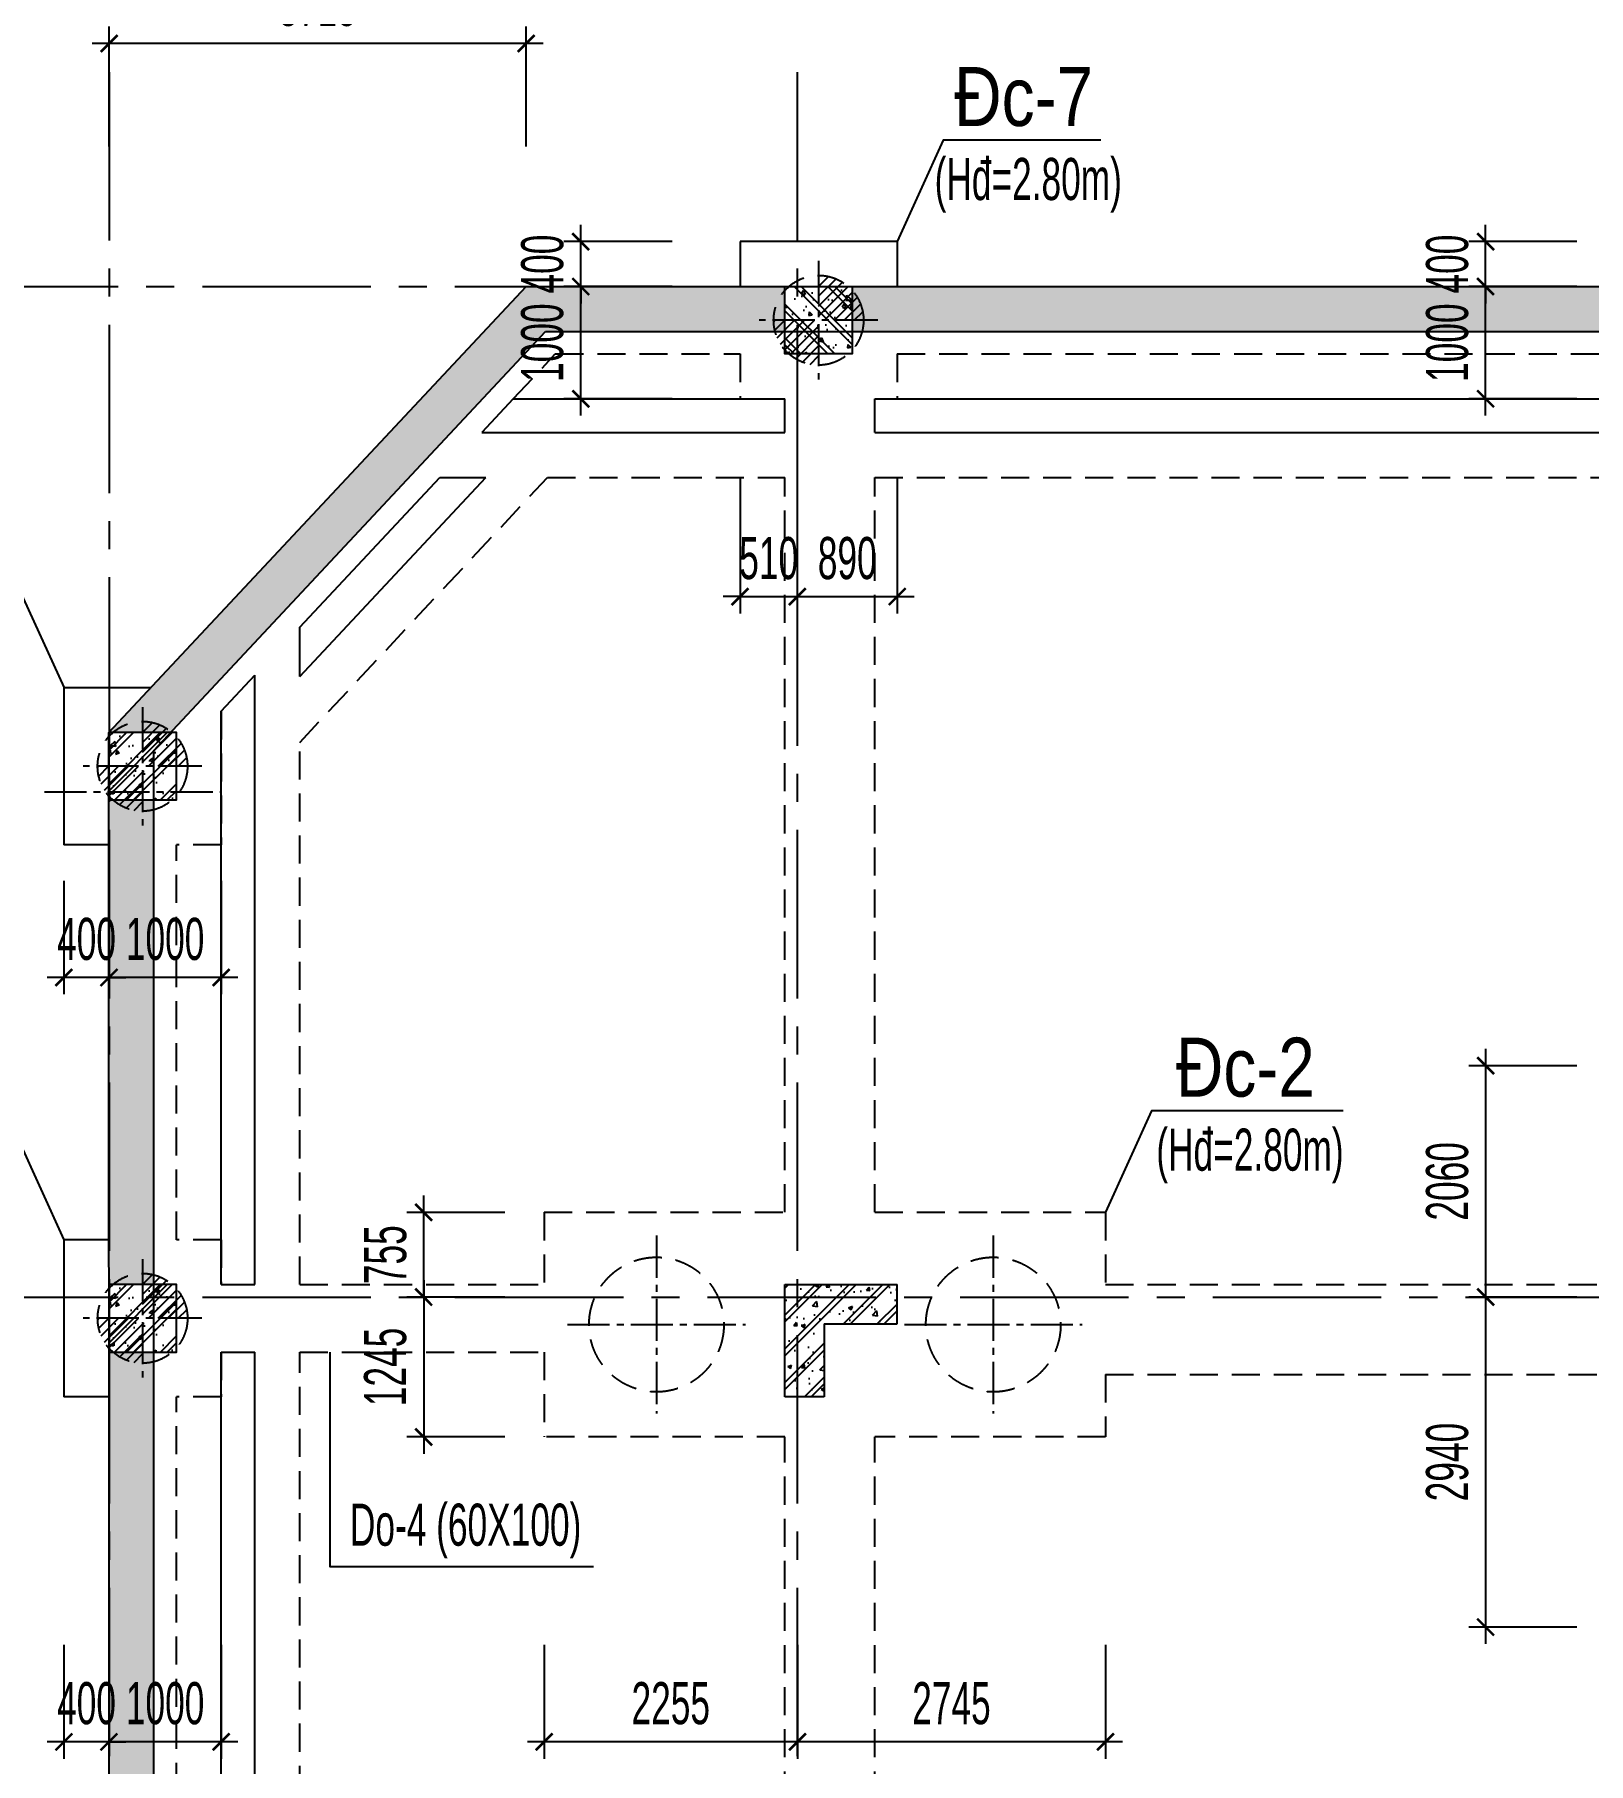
# Model space of a CAD drawing. Extents: x 1719887 to 1865417, y -150890 to 59748.
# Drawn here: x 1733886 to 1747727, y -77002 to -61604 of the extents above; entities that cross this region are included whole.
import ezdxf
from ezdxf.enums import TextEntityAlignment as Align

# ---------------------------------------------------------------- set-up
doc = ezdxf.new("R2010")
doc.units = 0
doc.header["$LTSCALE"] = 1000
doc.header["$MEASUREMENT"] = 0
doc.header["$PDMODE"] = 3
doc.linetypes.add('CENTER2', pattern=[1.125, 0.75, -0.125, 0.125, -0.125])
doc.linetypes.add('HIDDEN', pattern=[0.375, 0.25, -0.125])
doc.layers.get('0').update_dxf_attribs({"linetype": 'CONTINUOUS'})
doc.layers.get('Defpoints').update_dxf_attribs({"linetype": 'CONTINUOUS'})
for name, color, linetype in [('CDC.01.AXIS', 160, 'CENTER2'), ('CDC.02.DIM', 1, 'CONTINUOUS'), ('CDC.03.BORDER', 3, 'CONTINUOUS'), ('CDC.04.HIDDEN', 8, 'HIDDEN'), ('CDC.05.STEEL', 4, 'CONTINUOUS'), ('CDC.06.TEXT', 2, 'CONTINUOUS'), ('CDC.10.HATCH', 9, 'CONTINUOUS'), ('CDC.11.NOTE', 8, 'CONTINUOUS')]:
    doc.layers.add(name, color=color, linetype=linetype)
doc.styles.add('ARIAL', font='arial.ttf', dxfattribs={"width": 0.6})
doc.dimstyles.new('D150', dxfattribs={"dimscale": 150, "dimtxt": 2.5, "dimasz": 1, "dimexe": 1, "dimexo": 0, "dimgap": 1, "dimtad": 1, "dimdec": 0, "dimdsep": 46, "dimtxsty": 'ARIAL', "dimblk": 'ARCHTICK', "dimcen": 1, "dimdle": 1, "dimclrd": 1, "dimclre": 1, "dimclrt": 2, "dimadec": 0, "dimazin": 0, "dimtfac": 0.00072, "dimtdec": 0, "dimtix": 1, "dimtmove": 2, "dimatfit": 3, "dimldrblk": 'ARCHTICK', "dimfxl": 1, "dimtolj": 1, "dimlwd": -1, "dimlwe": -1, "dimarcsym": 0})

# ---------------------------------------------------------------- blocks, each defined once
blk = doc.blocks.new('MONG')
at = {"layer": 'CDC.10.HATCH'}
h = blk.add_hatch(dxfattribs=at)
h.set_pattern_fill('CHAU-01', color=256, scale=80, style=0, pattern_type=2)
h.set_pattern_definition([(50, (0, 0), (573.80815, -50.20171), [60, -660]), (355, (0, 0), (-111.00107, 601.7537), [48, -528]), (100.4514, (47.8, -4.2), (462.8075, 551.55163), [50.99215, -560.91369]), (46.1842, (0, 160), (853.79284, -132.4152), [90, -990]), (96.6356, (71.15, 149), (747.73016, 779.2943), [76.48823, -841.3704]), (351.1842, (0, 160), (747.72956, 779.2949), [72, -792]), (21, (80, 120), (477.52564, -322.09511), [60, -660]), (326, (80, 120), (194.65227, 580.12004), [48, -528]), (71.4514, (119.8, 93.16), (672.1781, 258.0244), [50.99215, -560.91369]), (37.5, (0, 0), (9.727884, 266.315083), [0, -521.6, 0, -536, 0, -530]), (7.5, (0, 0), (210.45563, 315.52937), [0, -305.6, 0, -509.6, 0, -202]), (327.5, (-178.4, 0), (427.05795, -18.043897), [0, -200, 0, -624, 0, -828]), (317.5, (-258.4, 0), (466.548935, 80.083986), [0, -260, 0, -414.4, 0, -588]), (45, (0, 0), (-240.416306, 240.416306), []), (45, (0, 98), (-240.416306, 240.416306), [])])
h.paths.add_polyline_path([(1740570, -63848), (1738264, -63848), (1734549, -67821), (1735097, -67821), (1738438, -64248), (1740570, -64248)])
h.paths.add_polyline_path([(1748680, -63848), (1741170, -63848), (1741170, -64248), (1748680, -64248)])
h.paths.add_polyline_path([(1756880, -63848), (1749280, -63848), (1749280, -64248), (1756880, -64248)])
h.paths.add_polyline_path([(1765080, -63848), (1757480, -63848), (1757480, -64248), (1765080, -64248)])
h.paths.add_polyline_path([(1773190, -63848), (1765680, -63848), (1765680, -64248), (1773190, -64248)])
h.paths.add_polyline_path([(1781280, -63848), (1773790, -63848), (1773790, -64248), (1781280, -64248)])
h.paths.add_polyline_path([(1789255, -63848), (1781880, -63848), (1781880, -64248), (1789255, -64248)])
h = blk.add_hatch(dxfattribs=at)
h.set_pattern_fill('CHAU-01', color=256, scale=50, angle=270, style=0, pattern_type=2)
h.set_pattern_definition([(320, (-8186.55, -371169.63), (-31.376067, -358.63009), [37.5, -412.5]), (265, (-8186.55, -371169.63), (376.09607, 69.37567), [30, -330]), (10.4514, (-8189.17, -371199.52), (344.71977, -289.25469), [31.870095, -350.571056]), (316.1842, (-8086.55, -371169.63), (-82.75951, -533.62052), [56.25, -618.75]), (6.6356, (-8093.45, -371214.1), (487.05894, -467.33135), [47.80514, -525.8565]), (261.1842, (-8086.55, -371169.63), (487.0593, -467.33097), [45, -495]), (291, (-8111.55, -371219.63), (-201.309445, -298.453526), [37.5, -412.5]), (236, (-8111.55, -371219.63), (362.57502, -121.657666), [30, -330]), (341.4514, (-8128.33, -371244.5), (161.26525, -420.111314), [31.870095, -350.571056]), (307.5, (-8186.55, -371169.63), (166.446927, -6.079928), [0, -326, 0, -335, 0, -331.25]), (277.5, (-8186.55, -371169.63), (197.205856, -131.534769), [0, -191, 0, -318.5, 0, -126.25]), (237.5, (-8186.55, -371058.13), (-11.277436, -266.911218), [0, -125, 0, -390, 0, -517.5]), (227.5, (-8186.55, -371008.13), (50.05249, -291.593085), [0, -162.5, 0, -259, 0, -367.5]), (315, (-8186.55, -371169.63), (150.26019, 150.26019), []), (315, (-8125.3, -371169.63), (150.26019, 150.26019), [])])
h.paths.add_polyline_path([(1741170, -64448), (1740570, -64448), (1740570, -63848), (1741170, -63848)])
h = blk.add_hatch(dxfattribs=at)
h.set_pattern_fill('CHAU-01', color=256, scale=50, angle=270, style=0, pattern_type=2)
h.set_pattern_definition([(220, (3483906.13, -375142.53), (31.376067, -358.63009), [37.5, -412.5]), (275, (3483906.13, -375142.53), (-376.09607, 69.37567), [30, -330]), (169.5486, (3483908.74, -375172.4), (-344.71977, -289.25469), [31.870095, -350.571056]), (223.8158, (3483806.13, -375142.53), (82.75951, -533.62052), [56.25, -618.75]), (173.3644, (3483813.03, -375187), (-487.05894, -467.33135), [47.80514, -525.8565]), (278.8158, (3483806.13, -375142.53), (-487.0593, -467.33097), [45, -495]), (249, (3483831.13, -375192.53), (201.309445, -298.453526), [37.5, -412.5]), (304, (3483831.13, -375192.53), (-362.57502, -121.657666), [30, -330]), (198.5486, (3483847.9, -375217.4), (-161.26525, -420.111314), [31.870095, -350.571056]), (232.5, (3483906.13, -375142.53), (-166.446927, -6.079928), [0, -326, 0, -335, 0, -331.25]), (262.5, (3483906.13, -375142.53), (-197.205856, -131.534769), [0, -191, 0, -318.5, 0, -126.25]), (302.5, (3483906.13, -375031.03), (11.277436, -266.911218), [0, -125, 0, -390, 0, -517.5]), (312.5, (3483906.13, -374981.03), (-50.05249, -291.593085), [0, -162.5, 0, -259, 0, -367.5]), (225, (3483906.13, -375142.53), (-150.26019, 150.26019), []), (225, (3483844.88, -375142.53), (-150.26019, 150.26019), [])])
h.paths.add_polyline_path([(1734550, -68421), (1735150, -68421), (1735150, -67821), (1734550, -67821)])
h = blk.add_hatch(dxfattribs=at)
h.set_pattern_fill('CHAU-01', color=256, scale=80, style=0, pattern_type=2)
h.set_pattern_definition([(50, (-5e-10, -95344.57), (573.80815, -50.20171), [60, -660]), (355, (-5e-10, -95344.6), (-111.00107, 601.7537), [48, -528]), (100.4514, (47.8, -95348.76), (462.8075, 551.55163), [50.99215, -560.91369]), (46.1842, (-5e-10, -95184.6), (853.79284, -132.4152), [90, -990]), (96.6356, (71.15, -95195.6), (747.73016, 779.2943), [76.48823, -841.3704]), (351.1842, (-5e-10, -95184.6), (747.72956, 779.2949), [72, -792]), (21, (80, -95224.57), (477.52564, -322.09511), [60, -660]), (326, (80, -95224.6), (194.65227, 580.12004), [48, -528]), (71.4514, (119.8, -95251.4), (672.1781, 258.0244), [50.99215, -560.91369]), (37.5, (-5e-10, -95344.57), (9.727884, 266.315083), [0, -521.6, 0, -536, 0, -530]), (7.5, (-5e-10, -95344.57), (210.45563, 315.52937), [0, -305.6, 0, -509.6, 0, -202]), (327.5, (-178.4, -95344.57), (427.05795, -18.043897), [0, -200, 0, -624, 0, -828]), (317.5, (-258.4, -95344.57), (466.548935, 80.083986), [0, -260, 0, -414.4, 0, -588]), (45, (-5e-10, -95344.57), (-240.416306, 240.416306), []), (45, (-5e-10, -95246.57), (-240.416306, 240.416306), [])])
h.paths.add_polyline_path([(1734949, -68421), (1734549, -68421), (1734549, -72738), (1734949, -72738)])
h.paths.add_polyline_path([(1734949, -73338), (1734549, -73338), (1734549, -79897), (1734949, -79897)])
h.paths.add_polyline_path([(1734949, -80497), (1734549, -80497), (1734549, -87148), (1734949, -87148)])
h.paths.add_polyline_path([(1734949, -87748), (1734549, -87748), (1734549, -95748), (1734949, -95748)])
h.paths.add_polyline_path([(1734949, -96348), (1734549, -96348), (1734550, -103213), (1734950, -103213)])
h.paths.add_polyline_path([(1734950, -103813), (1734550, -103813), (1734550, -110158), (1734950, -110158)])
h = blk.add_hatch(dxfattribs=at)
h.set_pattern_fill('CHAU-01', color=256, scale=50, angle=270, style=0, pattern_type=2)
h.set_pattern_definition([(220, (3483906, -380059.1), (31.376067, -358.63009), [37.5, -412.5]), (275, (3483906, -380059.1), (-376.09607, 69.37567), [30, -330]), (169.5486, (3483908.6, -380089), (-344.71977, -289.25469), [31.870095, -350.571056]), (223.8158, (3483806, -380059.1), (82.75951, -533.62052), [56.25, -618.75]), (173.3644, (3483812.9, -380103.6), (-487.05894, -467.33135), [47.80514, -525.8565]), (278.8158, (3483806, -380059.1), (-487.0593, -467.33097), [45, -495]), (249, (3483831, -380109.1), (201.309445, -298.453526), [37.5, -412.5]), (304, (3483831, -380109.1), (-362.57502, -121.657666), [30, -330]), (198.5486, (3483847.77, -380134), (-161.26525, -420.111314), [31.870095, -350.571056]), (232.5, (3483906, -380059.11), (-166.446927, -6.079928), [0, -326, 0, -335, 0, -331.25]), (262.5, (3483906, -380059.11), (-197.205856, -131.534769), [0, -191, 0, -318.5, 0, -126.25]), (302.5, (3483906, -379947.61), (11.277436, -266.911218), [0, -125, 0, -390, 0, -517.5]), (312.5, (3483906, -379897.61), (-50.05249, -291.593085), [0, -162.5, 0, -259, 0, -367.5]), (225, (3483906, -380059.11), (-150.26019, 150.26019), []), (225, (3483844.74, -380059.11), (-150.26019, 150.26019), [])])
h.paths.add_polyline_path([(1734550, -73338), (1735150, -73338), (1735150, -72738), (1734550, -72738)])
h = blk.add_hatch(dxfattribs=at)
h.set_pattern_fill('CHAU-01', color=256, scale=50, style=0, pattern_type=2)
h.set_pattern_definition([(50, (0, -1e-11), (358.63009, -31.376067), [37.5, -412.5]), (355, (0, -1e-11), (-69.37567, 376.09607), [30, -330]), (100.4514, (29.9, -2.6), (289.25469, 344.71977), [31.870095, -350.571056]), (46.1842, (0, 100), (533.62052, -82.75951), [56.25, -618.75]), (96.6356, (44.47, 93.1), (467.33135, 487.05894), [47.80514, -525.8565]), (351.1842, (0, 100), (467.33097, 487.0593), [45, -495]), (21, (50, 75), (298.453526, -201.309445), [37.5, -412.5]), (326, (50, 75), (121.657666, 362.57502), [30, -330]), (71.4514, (74.87, 58.22), (420.111314, 161.26525), [31.870095, -350.571056]), (37.5, (0, -1e-11), (6.079928, 166.446927), [0, -326, 0, -335, 0, -331.25]), (7.5, (0, -1e-11), (131.534769, 197.205856), [0, -191, 0, -318.5, 0, -126.25]), (327.5, (-111.5, -1e-11), (266.911218, -11.277436), [0, -125, 0, -390, 0, -517.5]), (317.5, (-161.5, -1e-11), (291.593085, 50.05249), [0, -162.5, 0, -259, 0, -367.5]), (45, (0, -1e-11), (-150.26019, 150.26019), []), (45, (0, 61.25), (-150.26019, 150.26019), [])])
h.paths.add_polyline_path([(1740680, -72848), (1740570, -72848), (1740570, -73738), (1740680, -73738)])
h.paths.add_polyline_path([(1741570, -72848), (1740680, -72848), (1740680, -73738), (1740920, -73738), (1740920, -73088), (1741570, -73088)])
h.paths.add_polyline_path([(1741570, -72738), (1740680, -72738), (1740680, -72848), (1741570, -72848)])
h.paths.add_polyline_path([(1740680, -72738), (1740570, -72738), (1740570, -72848), (1740680, -72848)])
at = {"layer": 'CDC.01.AXIS', "ltscale": 2}
for p, q in [((1734550, -61938), (1734550, -120474)), ((1740680, -61938), (1740680, -120474)), ((1733131, -63847), (1840145, -63847)), ((1733131, -72848), (1840145, -72848))]:
    blk.add_line(p, q, dxfattribs=at)
at = {"layer": 'CDC.05.STEEL'}
for p, q in [((1734549, -67821), (1738264, -63848)), ((1738264, -63848), (1834640, -63848)), ((1734949, -67979), (1738438, -64248)), ((1738438, -64248), (1834467, -64248)), ((1734550, -119137), (1734549, -67821)), ((1734549, -67821), (1734549, -67821)), ((1734950, -118537), (1734949, -67979))]:
    blk.add_line(p, q, dxfattribs=at)
at = {"layer": 'CDC.05.STEEL', "ltscale": 2000}
for p, q in [((1740570, -73738), (1740570, -72738)), ((1740570, -72738), (1741570, -72738)), ((1741570, -73088), (1741570, -72738)), ((1740920, -73088), (1740920, -73738)), ((1740920, -73088), (1741570, -73088)), ((1740920, -73738), (1740570, -73738))]:
    blk.add_line(p, q, dxfattribs=at)
for points in [[(1741170, -63848), (1741170, -64448), (1740570, -64448), (1740570, -63848)], [(1734549, -67821), (1734549, -68421), (1735149, -68421), (1735149, -67821)], [(1734550, -72738), (1734550, -73338), (1735150, -73338), (1735150, -72738)]]:
    blk.add_lwpolyline(points, close=True, dxfattribs=at)
blk = doc.blocks.new('_ARCHTICK')
at = {"color": 0, "linetype": 'ByBlock', "const_width": 0.15}
blk.add_lwpolyline([(-0.5, -0.5), (0.5, 0.5)], dxfattribs=at)
blk = doc.blocks.new('*D54')
at = {"layer": 'CDC.02.DIM', "color": 1, "transparency": 16777216}
for p, q in [((1746811, -70638), (1746811, -72998)), ((1747624, -70788), (1746661, -70788)), ((1747624, -72848), (1746661, -72848))]:
    blk.add_line(p, q, dxfattribs=at)
at = {"layer": 'Defpoints', "color": 0, "transparency": 16777216}
for p in [(1747624, -70788), (1746811, -72848), (1747624, -72848)]:
    blk.add_point(p, dxfattribs=at)
at = {"layer": 'CDC.02.DIM', "color": 1, "transparency": 16777216, "xscale": 150, "yscale": 150, "zscale": 150}
for p, rotation in [((1746811, -70788), 90), ((1746811, -72848), 270)]:
    blk.add_blockref('_ARCHTICK', p, dxfattribs=dict(at, rotation=rotation))
at = {"layer": 'CDC.02.DIM', "color": 2, "transparency": 16777216, "insert": (1746470, -71818), "char_height": 375, "attachment_point": 5, "rotation": 90, "style": 'ARIAL'}
blk.add_mtext('\\A1;2060', dxfattribs=at)
blk = doc.blocks.new('*D55')
at = {"layer": 'CDC.02.DIM', "color": 1, "transparency": 16777216}
for p, q in [((1746811, -72698), (1746811, -75938)), ((1747624, -72848), (1746661, -72848)), ((1747624, -75788), (1746661, -75788))]:
    blk.add_line(p, q, dxfattribs=at)
at = {"layer": 'Defpoints', "color": 0, "transparency": 16777216}
for p in [(1747624, -72848), (1746811, -75788), (1747624, -75788)]:
    blk.add_point(p, dxfattribs=at)
at = {"layer": 'CDC.02.DIM', "color": 1, "transparency": 16777216, "xscale": 150, "yscale": 150, "zscale": 150}
for p, rotation in [((1746811, -72848), 90), ((1746811, -75788), 270)]:
    blk.add_blockref('_ARCHTICK', p, dxfattribs=dict(at, rotation=rotation))
at = {"layer": 'CDC.02.DIM', "color": 2, "transparency": 16777216, "insert": (1746470, -74318), "char_height": 375, "attachment_point": 5, "rotation": 90, "style": 'ARIAL'}
blk.add_mtext('\\A1;2940', dxfattribs=at)
blk = doc.blocks.new('*D60')
at = {"layer": 'CDC.02.DIM', "color": 1, "transparency": 16777216}
for p, q in [((1746811, -64998), (1746811, -63698)), ((1747624, -63848), (1746661, -63848)), ((1747624, -64848), (1746661, -64848))]:
    blk.add_line(p, q, dxfattribs=at)
at = {"layer": 'Defpoints', "color": 0, "transparency": 16777216}
for p in [(1746811, -63848), (1747624, -63848), (1747624, -64848)]:
    blk.add_point(p, dxfattribs=at)
at = {"layer": 'CDC.02.DIM', "color": 1, "transparency": 16777216, "xscale": 150, "yscale": 150, "zscale": 150}
for p, rotation in [((1746811, -63848), 90), ((1746811, -64848), 270)]:
    blk.add_blockref('_ARCHTICK', p, dxfattribs=dict(at, rotation=rotation))
at = {"layer": 'CDC.02.DIM', "color": 2, "transparency": 16777216, "insert": (1746470, -64348), "char_height": 375, "attachment_point": 5, "rotation": 90, "style": 'ARIAL'}
blk.add_mtext('\\A1;1000', dxfattribs=at)
blk = doc.blocks.new('*D61')
at = {"layer": 'CDC.02.DIM', "color": 1, "transparency": 16777216}
for p, q in [((1746811, -63448), (1746811, -63298)), ((1747624, -63448), (1746661, -63448)), ((1746811, -63848), (1746811, -63448)), ((1747624, -63848), (1746661, -63848)), ((1746811, -63848), (1746811, -63998))]:
    blk.add_line(p, q, dxfattribs=at)
at = {"layer": 'Defpoints', "color": 0, "transparency": 16777216}
for p in [(1746811, -63448), (1747624, -63448), (1747624, -63848)]:
    blk.add_point(p, dxfattribs=at)
at = {"layer": 'CDC.02.DIM', "color": 1, "transparency": 16777216, "xscale": 150, "yscale": 150, "zscale": 150}
for p, rotation in [((1746811, -63448), 270), ((1746811, -63848), 90)]:
    blk.add_blockref('_ARCHTICK', p, dxfattribs=dict(at, rotation=rotation))
at = {"layer": 'CDC.02.DIM', "color": 2, "transparency": 16777216, "insert": (1746470, -63648), "char_height": 375, "attachment_point": 5, "rotation": 90, "style": 'ARIAL'}
blk.add_mtext('\\A1;400', dxfattribs=at)
blk = doc.blocks.new('*D110')
at = {"layer": 'CDC.02.DIM', "color": 1, "transparency": 16777216}
for p, q in [((1737352, -72094), (1737352, -71944)), ((1738074, -72094), (1737202, -72094)), ((1737352, -72849), (1737352, -72094)), ((1738074, -72849), (1737202, -72849)), ((1737352, -72849), (1737352, -72999))]:
    blk.add_line(p, q, dxfattribs=at)
at = {"layer": 'Defpoints', "color": 0, "transparency": 16777216}
for p in [(1737352, -72094), (1738074, -72094), (1738074, -72849)]:
    blk.add_point(p, dxfattribs=at)
at = {"layer": 'CDC.02.DIM', "color": 1, "transparency": 16777216, "xscale": 150, "yscale": 150, "zscale": 150}
for p, rotation in [((1737352, -72094), 270), ((1737352, -72849), 90)]:
    blk.add_blockref('_ARCHTICK', p, dxfattribs=dict(at, rotation=rotation))
at = {"layer": 'CDC.02.DIM', "color": 2, "transparency": 16777216, "insert": (1737012, -72471), "char_height": 375, "attachment_point": 5, "rotation": 90, "style": 'ARIAL'}
blk.add_mtext('\\A1;755', dxfattribs=at)
blk = doc.blocks.new('*D111')
at = {"layer": 'CDC.02.DIM', "color": 1, "transparency": 16777216}
for p, q in [((1737352, -72699), (1737352, -74244)), ((1738074, -72849), (1737202, -72849)), ((1738074, -74094), (1737202, -74094))]:
    blk.add_line(p, q, dxfattribs=at)
at = {"layer": 'Defpoints', "color": 0, "transparency": 16777216}
for p in [(1738074, -72849), (1737352, -74094), (1738074, -74094)]:
    blk.add_point(p, dxfattribs=at)
at = {"layer": 'CDC.02.DIM', "color": 1, "transparency": 16777216, "xscale": 150, "yscale": 150, "zscale": 150}
for p, rotation in [((1737352, -72849), 90), ((1737352, -74094), 270)]:
    blk.add_blockref('_ARCHTICK', p, dxfattribs=dict(at, rotation=rotation))
at = {"layer": 'CDC.02.DIM', "color": 2, "transparency": 16777216, "insert": (1737011, -73471), "char_height": 375, "attachment_point": 5, "rotation": 90, "style": 'ARIAL'}
blk.add_mtext('\\A1;1245', dxfattribs=at)
blk = doc.blocks.new('*D186')
at = {"layer": 'CDC.02.DIM', "color": 1, "transparency": 16777216}
for p, q in [((1740681, -75947), (1740681, -76960)), ((1743426, -75947), (1743426, -76960)), ((1743576, -76810), (1740531, -76810))]:
    blk.add_line(p, q, dxfattribs=at)
at = {"layer": 'Defpoints', "color": 0, "transparency": 16777216}
for p in [(1740681, -75947), (1743426, -75947), (1740681, -76810)]:
    blk.add_point(p, dxfattribs=at)
at = {"layer": 'CDC.02.DIM', "color": 1, "transparency": 16777216, "xscale": 150, "yscale": 150, "zscale": 150, "rotation": 180}
blk.add_blockref('_ARCHTICK', (1740681, -76810), dxfattribs=at)
at = {"layer": 'CDC.02.DIM', "color": 1, "transparency": 16777216, "xscale": 150, "yscale": 150, "zscale": 150}
blk.add_blockref('_ARCHTICK', (1743426, -76810), dxfattribs=at)
at = {"layer": 'CDC.02.DIM', "color": 2, "transparency": 16777216, "insert": (1742053, -76468), "char_height": 375, "attachment_point": 5, "style": 'ARIAL'}
blk.add_mtext('\\A1;2745', dxfattribs=at)
blk = doc.blocks.new('*D187')
at = {"layer": 'CDC.02.DIM', "color": 1, "transparency": 16777216}
for p, q in [((1738426, -75947), (1738426, -76960)), ((1740681, -75947), (1740681, -76960)), ((1740831, -76810), (1738276, -76810))]:
    blk.add_line(p, q, dxfattribs=at)
at = {"layer": 'Defpoints', "color": 0, "transparency": 16777216}
for p in [(1738426, -75947), (1740681, -75947), (1738426, -76810)]:
    blk.add_point(p, dxfattribs=at)
at = {"layer": 'CDC.02.DIM', "color": 1, "transparency": 16777216, "xscale": 150, "yscale": 150, "zscale": 150, "rotation": 180}
blk.add_blockref('_ARCHTICK', (1738426, -76810), dxfattribs=at)
at = {"layer": 'CDC.02.DIM', "color": 1, "transparency": 16777216, "xscale": 150, "yscale": 150, "zscale": 150}
blk.add_blockref('_ARCHTICK', (1740681, -76810), dxfattribs=at)
at = {"layer": 'CDC.02.DIM', "color": 2, "transparency": 16777216, "insert": (1739553, -76468), "char_height": 375, "attachment_point": 5, "style": 'ARIAL'}
blk.add_mtext('\\A1;2255', dxfattribs=at)
blk = doc.blocks.new('*D188')
at = {"layer": 'CDC.02.DIM', "color": 1, "transparency": 16777216}
for p, q in [((1734549, -75947), (1734549, -76960)), ((1735548, -75947), (1735548, -76960)), ((1735698, -76810), (1734399, -76810))]:
    blk.add_line(p, q, dxfattribs=at)
at = {"layer": 'Defpoints', "color": 0, "transparency": 16777216}
for p in [(1734549, -75947), (1735548, -75947), (1734549, -76810)]:
    blk.add_point(p, dxfattribs=at)
at = {"layer": 'CDC.02.DIM', "color": 1, "transparency": 16777216, "xscale": 150, "yscale": 150, "zscale": 150, "rotation": 180}
blk.add_blockref('_ARCHTICK', (1734549, -76810), dxfattribs=at)
at = {"layer": 'CDC.02.DIM', "color": 1, "transparency": 16777216, "xscale": 150, "yscale": 150, "zscale": 150}
blk.add_blockref('_ARCHTICK', (1735548, -76810), dxfattribs=at)
at = {"layer": 'CDC.02.DIM', "color": 2, "transparency": 16777216, "insert": (1735049, -76468), "char_height": 375, "attachment_point": 5, "style": 'ARIAL'}
blk.add_mtext('\\A1;1000', dxfattribs=at)
blk = doc.blocks.new('*D189')
at = {"layer": 'CDC.02.DIM', "color": 1, "transparency": 16777216}
for p, q in [((1734148, -75947), (1734148, -76960)), ((1734549, -75947), (1734549, -76960)), ((1734148, -76810), (1733998, -76810)), ((1734549, -76810), (1734148, -76810)), ((1734549, -76810), (1734699, -76810))]:
    blk.add_line(p, q, dxfattribs=at)
at = {"layer": 'Defpoints', "color": 0, "transparency": 16777216}
for p in [(1734148, -75947), (1734549, -75947), (1734148, -76810)]:
    blk.add_point(p, dxfattribs=at)
at = {"layer": 'CDC.02.DIM', "color": 1, "transparency": 16777216, "xscale": 150, "yscale": 150, "zscale": 150}
blk.add_blockref('_ARCHTICK', (1734148, -76810), dxfattribs=at)
at = {"layer": 'CDC.02.DIM', "color": 1, "transparency": 16777216, "xscale": 150, "yscale": 150, "zscale": 150, "rotation": 180}
blk.add_blockref('_ARCHTICK', (1734549, -76810), dxfattribs=at)
at = {"layer": 'CDC.02.DIM', "color": 2, "transparency": 16777216, "insert": (1734349, -76468), "char_height": 375, "attachment_point": 5, "style": 'ARIAL'}
blk.add_mtext('\\A1;400', dxfattribs=at)
blk = doc.blocks.new('*D263')
at = {"layer": 'CDC.02.DIM', "color": 1, "transparency": 16777216}
for p, q in [((1740170, -65548), (1740170, -66760)), ((1740680, -65548), (1740680, -66760)), ((1740170, -66610), (1740020, -66610)), ((1740170, -66610), (1740680, -66610)), ((1740680, -66610), (1740830, -66610))]:
    blk.add_line(p, q, dxfattribs=at)
at = {"layer": 'Defpoints', "color": 0, "transparency": 16777216}
for p in [(1740170, -65548), (1740680, -65548), (1740680, -66610)]:
    blk.add_point(p, dxfattribs=at)
at = {"layer": 'CDC.02.DIM', "color": 1, "transparency": 16777216, "xscale": 150, "yscale": 150, "zscale": 150}
blk.add_blockref('_ARCHTICK', (1740170, -66610), dxfattribs=at)
at = {"layer": 'CDC.02.DIM', "color": 1, "transparency": 16777216, "xscale": 150, "yscale": 150, "zscale": 150, "rotation": 180}
blk.add_blockref('_ARCHTICK', (1740680, -66610), dxfattribs=at)
at = {"layer": 'CDC.02.DIM', "color": 2, "transparency": 16777216, "insert": (1740425, -66269), "char_height": 375, "attachment_point": 5, "style": 'ARIAL'}
blk.add_mtext('\\A1;510', dxfattribs=at)
blk = doc.blocks.new('*D264')
at = {"layer": 'CDC.02.DIM', "color": 1, "transparency": 16777216}
for p, q in [((1740680, -65548), (1740680, -66760)), ((1741570, -65548), (1741570, -66760)), ((1740530, -66610), (1741720, -66610))]:
    blk.add_line(p, q, dxfattribs=at)
at = {"layer": 'Defpoints', "color": 0, "transparency": 16777216}
for p in [(1740680, -65548), (1741570, -65548), (1741570, -66610)]:
    blk.add_point(p, dxfattribs=at)
at = {"layer": 'CDC.02.DIM', "color": 1, "transparency": 16777216, "xscale": 150, "yscale": 150, "zscale": 150, "rotation": 180}
blk.add_blockref('_ARCHTICK', (1740680, -66610), dxfattribs=at)
at = {"layer": 'CDC.02.DIM', "color": 1, "transparency": 16777216, "xscale": 150, "yscale": 150, "zscale": 150}
blk.add_blockref('_ARCHTICK', (1741570, -66610), dxfattribs=at)
at = {"layer": 'CDC.02.DIM', "color": 2, "transparency": 16777216, "insert": (1741125, -66269), "char_height": 375, "attachment_point": 5, "style": 'ARIAL'}
blk.add_mtext('\\A1;890', dxfattribs=at)
blk = doc.blocks.new('*D287')
at = {"layer": 'CDC.03.BORDER', "color": 1, "transparency": 16777216}
for p, q in [((1738751, -64998), (1738751, -63698)), ((1739564, -63848), (1738601, -63848)), ((1739564, -64848), (1738601, -64848))]:
    blk.add_line(p, q, dxfattribs=at)
at = {"layer": 'Defpoints', "color": 0, "transparency": 16777216}
for p in [(1738751, -63848), (1739564, -63848), (1739564, -64848)]:
    blk.add_point(p, dxfattribs=at)
at = {"layer": 'CDC.03.BORDER', "color": 1, "transparency": 16777216, "xscale": 150, "yscale": 150, "zscale": 150}
for p, rotation in [((1738751, -63848), 90), ((1738751, -64848), 270)]:
    blk.add_blockref('_ARCHTICK', p, dxfattribs=dict(at, rotation=rotation))
at = {"layer": 'CDC.03.BORDER', "color": 2, "transparency": 16777216, "insert": (1738410, -64348), "char_height": 375, "attachment_point": 5, "rotation": 90, "style": 'ARIAL'}
blk.add_mtext('\\A1;1000', dxfattribs=at)
blk = doc.blocks.new('*D288')
at = {"layer": 'CDC.02.DIM', "color": 1, "transparency": 16777216}
for p, q in [((1738751, -63448), (1738751, -63298)), ((1739564, -63448), (1738601, -63448)), ((1738751, -63848), (1738751, -63448)), ((1739564, -63848), (1738601, -63848)), ((1738751, -63848), (1738751, -63998))]:
    blk.add_line(p, q, dxfattribs=at)
at = {"layer": 'Defpoints', "color": 0, "transparency": 16777216}
for p in [(1738751, -63448), (1739564, -63448), (1739564, -63848)]:
    blk.add_point(p, dxfattribs=at)
at = {"layer": 'CDC.02.DIM', "color": 1, "transparency": 16777216, "xscale": 150, "yscale": 150, "zscale": 150}
for p, rotation in [((1738751, -63448), 270), ((1738751, -63848), 90)]:
    blk.add_blockref('_ARCHTICK', p, dxfattribs=dict(at, rotation=rotation))
at = {"layer": 'CDC.02.DIM', "color": 2, "transparency": 16777216, "insert": (1738410, -63648), "char_height": 375, "attachment_point": 5, "rotation": 90, "style": 'ARIAL'}
blk.add_mtext('\\A1;400', dxfattribs=at)
blk = doc.blocks.new('*D327')
at = {"layer": 'CDC.02.DIM', "color": 1, "transparency": 16777216}
for p, q in [((1734549, -69140), (1734549, -70152)), ((1735548, -69140), (1735548, -70152)), ((1735698, -70002), (1734399, -70002))]:
    blk.add_line(p, q, dxfattribs=at)
at = {"layer": 'Defpoints', "color": 0, "transparency": 16777216}
for p in [(1734549, -69140), (1735548, -69140), (1734549, -70002)]:
    blk.add_point(p, dxfattribs=at)
at = {"layer": 'CDC.02.DIM', "color": 1, "transparency": 16777216, "xscale": 150, "yscale": 150, "zscale": 150, "rotation": 180}
blk.add_blockref('_ARCHTICK', (1734549, -70002), dxfattribs=at)
at = {"layer": 'CDC.02.DIM', "color": 1, "transparency": 16777216, "xscale": 150, "yscale": 150, "zscale": 150}
blk.add_blockref('_ARCHTICK', (1735548, -70002), dxfattribs=at)
at = {"layer": 'CDC.02.DIM', "color": 2, "transparency": 16777216, "insert": (1735049, -69661), "char_height": 375, "attachment_point": 5, "style": 'ARIAL'}
blk.add_mtext('\\A1;1000', dxfattribs=at)
blk = doc.blocks.new('*D328')
at = {"layer": 'CDC.02.DIM', "color": 1, "transparency": 16777216}
for p, q in [((1734148, -69140), (1734148, -70152)), ((1734549, -69140), (1734549, -70152)), ((1734148, -70002), (1733998, -70002)), ((1734549, -70002), (1734148, -70002)), ((1734549, -70002), (1734699, -70002))]:
    blk.add_line(p, q, dxfattribs=at)
at = {"layer": 'Defpoints', "color": 0, "transparency": 16777216}
for p in [(1734148, -69140), (1734549, -69140), (1734148, -70002)]:
    blk.add_point(p, dxfattribs=at)
at = {"layer": 'CDC.02.DIM', "color": 1, "transparency": 16777216, "xscale": 150, "yscale": 150, "zscale": 150}
blk.add_blockref('_ARCHTICK', (1734148, -70002), dxfattribs=at)
at = {"layer": 'CDC.02.DIM', "color": 1, "transparency": 16777216, "xscale": 150, "yscale": 150, "zscale": 150, "rotation": 180}
blk.add_blockref('_ARCHTICK', (1734549, -70002), dxfattribs=at)
at = {"layer": 'CDC.02.DIM', "color": 2, "transparency": 16777216, "insert": (1734349, -69661), "char_height": 375, "attachment_point": 5, "style": 'ARIAL'}
blk.add_mtext('\\A1;400', dxfattribs=at)
blk = doc.blocks.new('*D1074')
at = {"layer": 'CDC.02.DIM', "color": 1, "transparency": 16777216}
for p, q in [((1734550, -62600), (1734550, -61533)), ((1738265, -62600), (1738265, -61533)), ((1738415, -61683), (1734400, -61683))]:
    blk.add_line(p, q, dxfattribs=at)
at = {"layer": 'Defpoints', "color": 0, "transparency": 16777216}
for p in [(1734550, -61683), (1734550, -62600), (1738265, -62600)]:
    blk.add_point(p, dxfattribs=at)
at = {"layer": 'CDC.02.DIM', "color": 1, "transparency": 16777216, "xscale": 150, "yscale": 150, "zscale": 150, "rotation": 180}
blk.add_blockref('_ARCHTICK', (1734550, -61683), dxfattribs=at)
at = {"layer": 'CDC.02.DIM', "color": 1, "transparency": 16777216, "xscale": 150, "yscale": 150, "zscale": 150}
blk.add_blockref('_ARCHTICK', (1738265, -61683), dxfattribs=at)
at = {"layer": 'CDC.02.DIM', "color": 2, "transparency": 16777216, "insert": (1736407, -61342), "char_height": 375, "attachment_point": 5, "style": 'ARIAL'}
blk.add_mtext('\\A1;3715', dxfattribs=at)

msp = doc.modelspace()

# ---------------------------------------------------------------- hatches: boundary and pattern name
at = {"layer": 'CDC.10.HATCH'}
h = msp.add_hatch(dxfattribs=at)
h.set_pattern_fill('ANSI31', color=256, scale=500, style=0)
h.set_pattern_definition([(45, (-35793.907, 17236.047), (-44.1941738, 44.1941738), [])])
h.paths.add_polyline_path([(1740869.8, -63748.3), (1740869.8, -64148.3), (1741269.8, -64148.3, 0.4142136)])
h.paths.add_polyline_path([(1740869.8, -64148.3), (1740469.8, -64148.3, 0.4142136), (1740869.8, -64548.3)])
h = msp.add_hatch(dxfattribs=at)
h.set_pattern_fill('ANSI31', color=256, scale=500, style=0)
h.set_pattern_definition([(45, (-41815.73, 13263.17), (-44.1941738, 44.1941738), [])])
h.paths.add_polyline_path([(1734847.9, -67721.2), (1734847.9, -68121.2), (1735247.9, -68121.2, 0.4142136)])
h.paths.add_polyline_path([(1734847.9, -68121.2), (1734447.9, -68121.2, 0.4142136), (1734847.9, -68521.2)])
h = msp.add_hatch(dxfattribs=at)
h.set_pattern_fill('ANSI31', color=256, scale=500, style=0)
h.set_pattern_definition([(45, (-41815.367, 8346.54), (-44.1941738, 44.1941738), [])])
h.paths.add_polyline_path([(1734848.3, -72637.8), (1734848.3, -73037.8), (1735248.3, -73037.8, 0.4142136)])
h.paths.add_polyline_path([(1734848.3, -73037.8), (1734448.3, -73037.8, 0.4142136), (1734848.3, -73437.8)])

# ---------------------------------------------------------------- linework, layer by layer
at = {"layer": 'CDC.01.AXIS', "ltscale": 0.5}
for p, q in [((1740869.8, -63620.3), (1740869.8, -64676.3)), ((1741397.8, -64148.3), (1740341.8, -64148.3)), ((1734847.9, -67593.2), (1734847.9, -68649.2)), ((1735375.9, -68121.2), (1734319.9, -68121.2)), ((1733973.3, -68347.5), (1735547.9, -68347.5)), ((1739425.7, -72301.5), (1739425.7, -73885.5)), ((1742425.7, -72301.5), (1742425.7, -73885.5)), ((1734848.3, -72509.8), (1734848.3, -73565.8)), ((1735376.3, -73037.8), (1734320.3, -73037.8)), ((1738633.7, -73093.5), (1740217.7, -73093.5)), ((1741633.7, -73093.5), (1743217.7, -73093.5))]:
    msp.add_line(p, q, dxfattribs=at)
at = {"layer": 'CDC.03.BORDER'}
for p, q in [((1741569.8, -63448.3), (1740169.8, -63448.3)), ((1740169.8, -63448.3), (1740169.8, -63848.3)), ((1741569.8, -63448.3), (1741569.8, -63848.3)), ((1738150.4, -64848.3), (1737869.9, -65148.3)), ((1738150.4, -64848.3), (1740569.8, -64848.3)), ((1740569.8, -65148.3), (1740569.8, -64848.3)), ((1741369.8, -65148.3), (1741369.8, -64848.3)), ((1741369.8, -64848.3), (1748579.7, -64848.3)), ((1737869.9, -65148.3), (1740569.8, -65148.3)), ((1741369.8, -65148.3), (1748579.7, -65148.3)), ((1736248.2, -67322), (1737906.6, -65548.3)), ((1736248.2, -66882.7), (1737495.9, -65548.3)), ((1737495.9, -65548.3), (1737906.6, -65548.3)), ((1736248.2, -67322), (1736248.2, -66882.7)), ((1734923.3, -67421.2), (1734147.9, -67421.2)), ((1734147.9, -67421.2), (1734147.9, -68821.2)), ((1735548.2, -67631.4), (1735848.2, -67310.5)), ((1735848.2, -72738), (1735848.2, -67310.5)), ((1735548.2, -72738), (1735548.2, -67631.4)), ((1734549.3, -68821.2), (1734147.9, -68821.2)), ((1734148.3, -72337.8), (1734148.3, -73737.8)), ((1734549.3, -72337.8), (1734148.3, -72337.8)), ((1735548.2, -72738), (1735848.2, -72738)), ((1735548.2, -73338), (1735848.2, -73338)), ((1735548.2, -79897.7), (1735548.2, -73338)), ((1735848.2, -79897.7), (1735848.2, -73338)), ((1734549.3, -73737.8), (1734148.3, -73737.8))]:
    msp.add_line(p, q, dxfattribs=at)
at = {"layer": 'CDC.04.HIDDEN'}
for p, q in [((1738150.4, -64848.3), (1738524.4, -64448.3)), ((1738524.4, -64448.3), (1740169.8, -64448.3)), ((1740169.8, -64448.3), (1740169.8, -64848.3)), ((1741569.8, -64448.3), (1741569.8, -64848.3)), ((1741569.8, -64448.3), (1748229.7, -64448.3)), ((1736248.2, -67907.7), (1738454.2, -65548.3)), ((1738454.2, -65548.3), (1740569.8, -65548.3)), ((1740569.8, -72093.5), (1740569.8, -65548.3)), ((1741369.8, -72093.5), (1741369.8, -65548.3)), ((1741369.8, -65548.3), (1748579.7, -65548.3)), ((1735547.9, -67631.6), (1735547.9, -68821.2)), ((1736248.2, -72738), (1736248.2, -67907.7)), ((1735547.9, -68821.2), (1735149.3, -68821.2)), ((1735149.3, -72337.8), (1735149.3, -68821.2)), ((1738425.7, -72093.5), (1740569.8, -72093.5)), ((1738425.7, -72093.5), (1738425.7, -72738)), ((1741369.8, -72093.5), (1743425.7, -72093.5)), ((1743425.7, -72093.5), (1743425.7, -72738)), ((1735548.3, -72337.8), (1735149.3, -72337.8)), ((1735548.3, -72337.8), (1735548.3, -72738)), ((1736248.2, -72738), (1738425.7, -72738)), ((1743425.7, -72738), (1747979.8, -72738)), ((1735548.3, -73338), (1735548.3, -73737.8)), ((1736248.2, -79897.7), (1736248.2, -73338)), ((1736248.2, -73338), (1738425.7, -73338)), ((1738425.7, -73338), (1738425.7, -74093.5)), ((1743425.7, -73538), (1747979.8, -73538)), ((1743425.7, -73538), (1743425.7, -74093.5)), ((1735548.3, -73737.8), (1735149.3, -73737.8)), ((1735149.4, -79497.5), (1735149.3, -73737.8)), ((1740569.8, -74093.5), (1738425.7, -74093.5)), ((1740569.8, -79197.7), (1740569.8, -74093.5)), ((1741369.8, -79197.7), (1741369.8, -74093.5)), ((1743425.7, -74093.5), (1741369.8, -74093.5))]:
    msp.add_line(p, q, dxfattribs=at)
for centre, radius in [((1740869.8, -64148.3), 400), ((1734847.9, -68121.2), 400), ((1739425.7, -73093.5), 600), ((1742425.7, -73093.5), 600), ((1734848.3, -73037.8), 400)]:
    msp.add_circle(centre, radius, dxfattribs=at)
at = {"layer": 'CDC.11.NOTE'}
for points in [[(1743384.8, -62545.5), (1741980, -62545.5), (1741569.8, -63448.3)], [(1732333.7, -66518.4), (1733738.4, -66518.4), (1734148.7, -67421.2)], [(1745540.7, -71190.7), (1743835.9, -71190.7), (1743425.7, -72093.5)], [(1732333.3, -71435), (1733738, -71435), (1734148.3, -72337.8)], [(1736517.1, -73338), (1736517.1, -75249.7), (1738865, -75249.7)]]:
    msp.add_lwpolyline(points, dxfattribs=at)

# ---------------------------------------------------------------- block references
at = {"layer": 'CDC.10.HATCH'}
msp.add_blockref('MONG', (0, 0), dxfattribs=at)

# ---------------------------------------------------------------- texts
at = {"layer": 'CDC.06.TEXT', "style": 'ARIAL'}
for s, height, width, p in [('Đc-7', 525, 0.8, (1742695.8, -62155.4)), ('(Hđ=2.80m)', 375, 0.6, (1742737.2, -62890.3)), ('Đc-2', 525, 0.8, (1744670.6, -70800.6)), ('(Hđ=2.80m)', 375, 0.6, (1744712, -71535.5)), ('Do-4 (60X100)', 375, 0.6, (1737725.7, -74875.7))]:
    msp.add_text(s, height=height, dxfattribs=dict(at, width=width)).set_placement(p, align=Align.MIDDLE_CENTER)

# ---------------------------------------------------------------- dimensions: what is measured, and where the dimension line sits
at = {"layer": 'CDC.02.DIM'}
for base, p1, p2, picture, middle in [((1734549.7, -61683.5), (1738265, -62600.3), (1734549.7, -62600.3), '*D1074', (1736407.4, -61341.9)), ((1740679.7, -66610.2), (1740169.8, -65548.3), (1740679.7, -65548.3), '*D263', (1740424.8, -66268.7)), ((1741569.8, -66610.2), (1740679.7, -65548.3), (1741569.8, -65548.3), '*D264', (1741124.8, -66268.7)), ((1734148.3, -70002.1), (1734548.7, -69139.8), (1734148.3, -69139.8), '*D328', (1734348.5, -69660.6)), ((1734548.7, -70002.1), (1735548.3, -69139.8), (1734548.7, -69139.8), '*D327', (1735048.5, -69660.6)), ((1734148.3, -76809.6), (1734548.7, -75947.3), (1734148.3, -75947.3), '*D189', (1734348.5, -76468.1)), ((1734548.7, -76809.6), (1735548.3, -75947.3), (1734548.7, -75947.3), '*D188', (1735048.5, -76468.1)), ((1738425.7, -76809.6), (1740680.7, -75947.3), (1738425.7, -75947.3), '*D187', (1739553.2, -76468.1)), ((1740680.7, -76809.6), (1743425.7, -75947.3), (1740680.7, -75947.3), '*D186', (1742053.2, -76468.1))]:
    dim = msp.add_linear_dim(base=base, p1=p1, p2=p2, dimstyle='D150', dxfattribs=at)
    dim.commit()
    dim.dimension.update_dxf_attribs({"geometry": picture, "text_midpoint": middle})
for base, p1, p2, picture, middle in [((1738751.2, -63448.3), (1739563.7, -63848.3), (1739563.7, -63448.3), '*D288', (1738409.7, -63648.3)), ((1746811.2, -63448.3), (1747623.7, -63848.3), (1747623.7, -63448.3), '*D61', (1746469.7, -63648.3)), ((1746811.2, -63848.3), (1747623.7, -64848.3), (1747623.7, -63848.3), '*D60', (1746469.7, -64348.3)), ((1746811.2, -72847.7), (1747623.7, -70788), (1747623.7, -72847.7), '*D54', (1746469.7, -71817.8)), ((1737352.3, -72093.5), (1738074.2, -72848.7), (1738074.2, -72093.5), '*D110', (1737011.6, -72471.1)), ((1737352.3, -74093.5), (1738074.2, -72848.7), (1738074.2, -74093.5), '*D111', (1737010.8, -73471.1)), ((1746811.2, -75788), (1747623.7, -72847.7), (1747623.7, -75788), '*D55', (1746469.7, -74317.8))]:
    dim = msp.add_linear_dim(base=base, p1=p1, p2=p2, angle=90, dimstyle='D150', dxfattribs=at)
    dim.commit()
    dim.dimension.update_dxf_attribs({"geometry": picture, "text_midpoint": middle})
at = {"layer": 'CDC.03.BORDER'}
dim = msp.add_linear_dim(base=(1738751.2, -63848.3), p1=(1739563.7, -64848.3), p2=(1739563.7, -63848.3), angle=90, dimstyle='D150', dxfattribs=at)
dim.commit()
dim.dimension.update_dxf_attribs({"geometry": '*D287', "text_midpoint": (1738409.7, -64348.3)})

doc.saveas('drawing.dxf')
